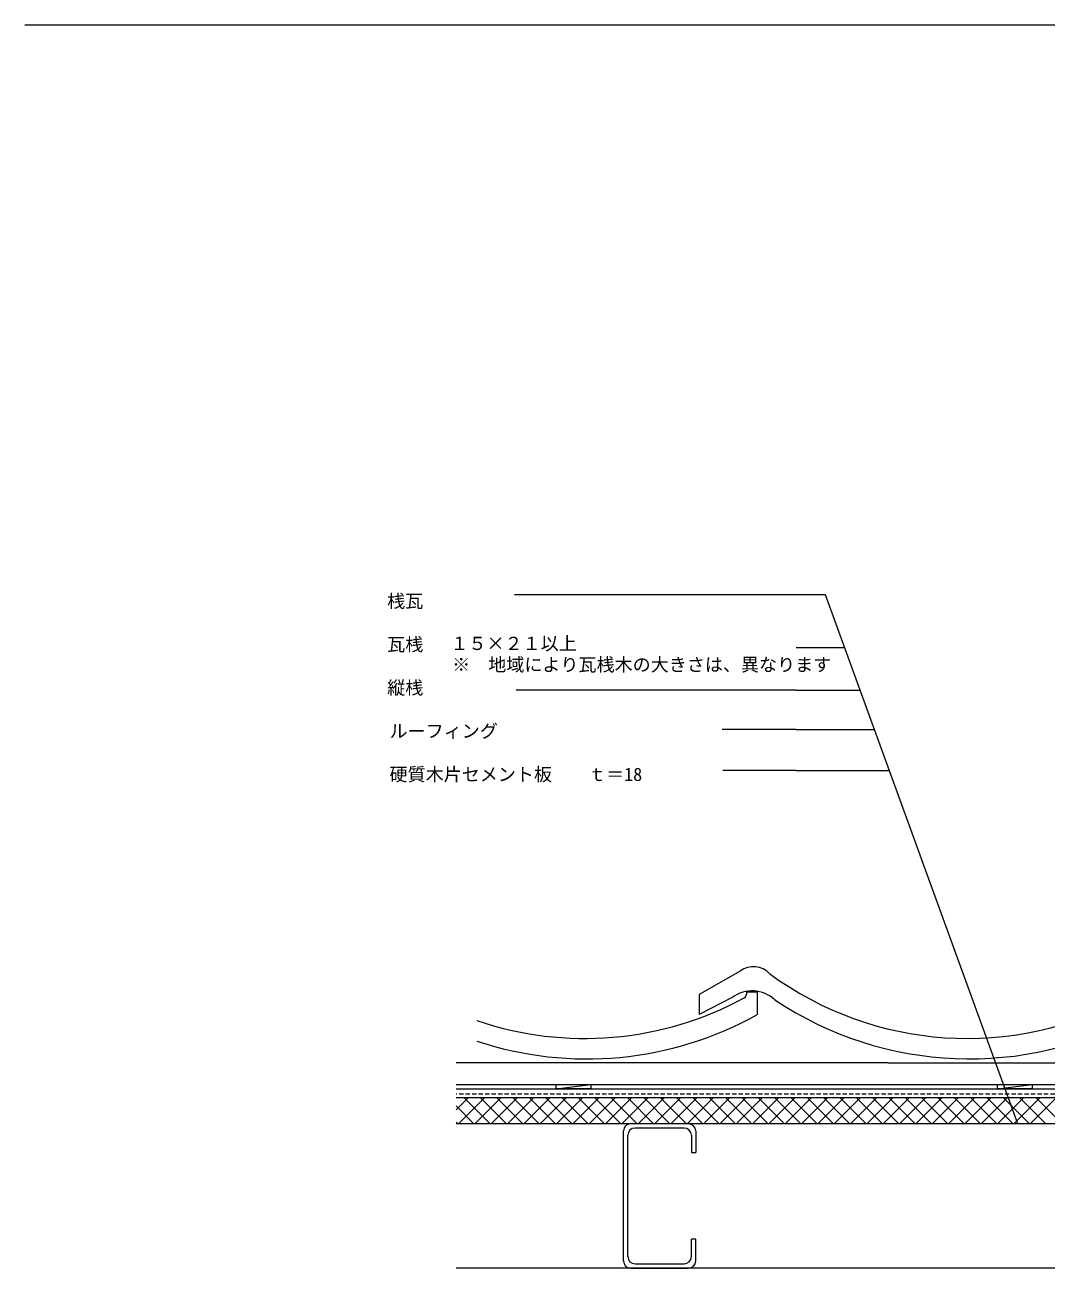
# Model space of a CAD drawing. Units: millimetres, scale not verified. Extents: x -203 to 197, y -138 to 132.
# Drawn here: x -203.2 to -61.8, y -40.6 to 131.6 of the extents above; entities that cross this region are included whole.
import ezdxf
from ezdxf.enums import TextEntityAlignment as Align

# ---------------------------------------------------------------- set-up
doc = ezdxf.new("R2010")
doc.units = ezdxf.units.MM
doc.header["$LTSCALE"] = 0.5
doc.linetypes.add('DASHED1', pattern=[1.8, 1.2, -0.6])
for name, color, linetype, lineweight in [('0-0', 5, 'Continuous', 18), ('1-0', 3, 'Continuous', 18), ('1-1', 4, 'Continuous', 18), ('1-3', 7, 'Continuous', 18)]:
    doc.layers.add(name, color=color, linetype=linetype, lineweight=lineweight)
doc.styles.add('ＭＳ ゴシック', font='')
doc.styles.get('ＭＳ ゴシック').set_extended_font_data('MS Gothic')

msp = doc.modelspace()

# ---------------------------------------------------------------- linework, layer by layer
at = {"layer": '0-0'}
msp.add_line((-203.2432, 131.6351), (196.7568, 131.6351), dxfattribs=at)
at = {"layer": '1-0'}
for p, q in [((-104.1657, 0.552), (-109.8374, -2.6729)), ((-109.8374, -2.6729), (-109.8374, -5.4729)), ((-105.2649, -3.1042), (-109.8374, -5.4729)), ((-101.8373, -2.3301), (-101.8373, -5.5114))]:
    msp.add_line(p, q, dxfattribs=at)
msp.add_lwpolyline([(-103.2268, -2.3301), (-101.8373, -2.3301), (-101.8373, -5.5114)], dxfattribs=at)
for centre, radius, start, end in [((-102.3259, -1.8964), 3.0627, 42.69055, 126.92075), ((-72.7046, 37.492), 46.2741, 233.73811, 298.51938), ((-125.7047, 37.492), 46.2741, 251.19485, 298.51938), ((-102.5126, -6.8228), 4.6263, 47.12305, 126.50717), ((-104.2667, -2.3595), 1.0402, 309.08185, 1.61447), ((-72.3977, 36.9313), 48.5435, 236.25316, 299.03502), ((-125.3977, 36.9313), 48.5435, 251.72351, 299.03502)]:
    msp.add_arc(centre, radius, start, end, dxfattribs=at)
at = {"layer": '1-1', "color": 7}
for p, q in [((-83.6866, -12.1735), (-143.5135, -12.1735)), ((-83.6866, -12.1735), (32.8331, -12.1735)), ((-143.5135, -15.1735), (32.8331, -15.1735)), ((-129.6581, -15.7736), (-124.8581, -15.1736)), ((-68.5449, -15.7736), (-63.745, -15.1736)), ((-143.5135, -15.7736), (30.2762, -15.7736)), ((62.2703, -17.0007), (-143.5135, -17.0007)), ((62.2703, -20.6007), (-143.5135, -20.6007)), ((63.6703, -40.6007), (-143.5135, -40.6007))]:
    msp.add_line(p, q, dxfattribs=at)
at = {"layer": '1-1', "color": 3, "linetype": 'DASHED1'}
msp.add_line((61.8058, -16.5014), (-143.5135, -16.5014), dxfattribs=at)
at = {"layer": '1-1'}
for p, q in [((-143.5135, -18.6568), (-141.8575, -17.0007)), ((-143.1947, -20.6007), (-139.5947, -17.0007)), ((-142.3781, -17.0007), (-138.7781, -20.6007)), ((-140.932, -20.6007), (-137.332, -17.0007)), ((-140.1153, -17.0007), (-136.5153, -20.6007)), ((-138.6693, -20.6007), (-135.0693, -17.0007)), ((-137.8526, -17.0007), (-134.2526, -20.6007)), ((-136.4065, -20.6007), (-132.8065, -17.0007)), ((-135.5898, -17.0007), (-131.9898, -20.6007)), ((-134.1438, -20.6007), (-130.5438, -17.0007)), ((-133.3271, -17.0007), (-129.7271, -20.6007)), ((-131.8811, -20.6007), (-128.2811, -17.0007)), ((-131.0644, -17.0007), (-127.4644, -20.6007)), ((-129.6183, -20.6007), (-126.0183, -17.0007)), ((-128.8016, -17.0007), (-125.2016, -20.6007)), ((-127.3556, -20.6007), (-123.7556, -17.0007)), ((-126.5389, -17.0007), (-122.9389, -20.6007)), ((-125.0928, -20.6007), (-121.4928, -17.0007)), ((-124.2762, -17.0007), (-120.6762, -20.6007)), ((-122.8301, -20.6007), (-119.2301, -17.0007)), ((-122.0134, -17.0007), (-118.4134, -20.6007)), ((-120.5674, -20.6007), (-116.9674, -17.0007)), ((-119.7507, -17.0007), (-116.1507, -20.6007)), ((-118.3046, -20.6007), (-114.7046, -17.0007)), ((-117.488, -17.0007), (-113.888, -20.6007)), ((-116.0419, -20.6007), (-112.4419, -17.0007)), ((-115.2252, -17.0007), (-111.6252, -20.6007)), ((-113.7791, -20.6007), (-110.1791, -17.0007)), ((-112.9625, -17.0007), (-109.3625, -20.6007)), ((-111.5164, -20.6007), (-107.9164, -17.0007)), ((-110.6998, -17.0007), (-107.0998, -20.6007)), ((-109.2537, -20.6007), (-105.6536, -17.0007)), ((-108.437, -17.0007), (-104.837, -20.6007)), ((-106.9909, -20.6007), (-103.3909, -17.0007)), ((-106.1743, -17.0007), (-102.5743, -20.6007)), ((-104.7282, -20.6007), (-101.1282, -17.0007)), ((-103.9116, -17.0007), (-100.3116, -20.6007)), ((-102.4654, -20.6007), (-98.8654, -17.0007)), ((-101.6488, -17.0007), (-98.0488, -20.6007)), ((-100.2027, -20.6007), (-96.6027, -17.0007)), ((-99.3861, -17.0007), (-95.7861, -20.6007)), ((-97.9399, -20.6007), (-94.3399, -17.0007)), ((-97.1233, -17.0007), (-93.5233, -20.6007)), ((-95.6772, -20.6007), (-92.0772, -17.0007)), ((-94.8606, -17.0007), (-91.2606, -20.6007)), ((-93.4145, -20.6007), (-89.8145, -17.0007)), ((-92.5979, -17.0007), (-88.9979, -20.6007)), ((-91.1517, -20.6007), (-87.5517, -17.0007)), ((-90.3351, -17.0007), (-86.7351, -20.6007)), ((-88.889, -20.6007), (-85.289, -17.0007)), ((-88.0724, -17.0007), (-84.4724, -20.6007)), ((-86.6262, -20.6007), (-83.0262, -17.0007)), ((-85.8097, -17.0007), (-82.2097, -20.6007)), ((-84.3635, -20.6007), (-80.7635, -17.0007)), ((-83.5469, -17.0007), (-79.9469, -20.6007)), ((-82.1008, -20.6007), (-78.5008, -17.0007)), ((-81.2842, -17.0007), (-77.6842, -20.6007)), ((-79.838, -20.6007), (-76.238, -17.0007)), ((-79.0215, -17.0007), (-75.4215, -20.6007)), ((-77.5753, -20.6007), (-73.9753, -17.0007)), ((-76.7587, -17.0007), (-73.1587, -20.6007)), ((-75.3125, -20.6007), (-71.7125, -17.0007)), ((-74.496, -17.0007), (-70.896, -20.6007)), ((-73.0498, -20.6007), (-69.4498, -17.0007)), ((-72.2333, -17.0007), (-68.6333, -20.6007)), ((-70.787, -20.6007), (-67.1871, -17.0007)), ((-69.9706, -17.0007), (-66.3705, -20.6007)), ((-68.5243, -20.6007), (-64.9243, -17.0007)), ((-67.7078, -17.0007), (-64.1078, -20.6007)), ((-66.2616, -20.6007), (-62.6615, -17.0007)), ((-65.4451, -17.0007), (-61.8451, -20.6007)), ((-63.9988, -20.6007), (-60.3988, -17.0007)), ((-63.1823, -17.0007), (-59.5823, -20.6007)), ((-143.5135, -18.128), (-141.0408, -20.6007)), ((-143.5135, -20.3907), (-143.3035, -20.6007))]:
    msp.add_line(p, q, dxfattribs=at)
at = {"layer": '1-1', "color": 3}
for p, q in [((-111.3297, -20.6007), (-119.3297, -20.6007)), ((-120.3297, -39.6007), (-120.3297, -21.6007)), ((-119.7297, -39.0007), (-119.7297, -22.2007)), ((-111.9297, -21.2007), (-118.7297, -21.2007)), ((-110.9297, -22.2007), (-110.9297, -24.6007)), ((-110.3297, -21.6007), (-110.3297, -24.6007)), ((-110.9297, -24.6007), (-110.3297, -24.6007)), ((-110.3297, -36.6007), (-110.9297, -36.6007)), ((-110.9297, -39.0007), (-110.9297, -36.6007)), ((-110.3297, -39.6007), (-110.3297, -36.6007)), ((-119.3297, -40.6007), (-111.3297, -40.6007)), ((-118.7297, -40.0007), (-111.9297, -40.0007))]:
    msp.add_line(p, q, dxfattribs=at)
at = {"layer": '1-1', "color": 7}
for points in [[(-129.6581, -15.7736), (-129.6581, -15.1736), (-124.8581, -15.1736), (-124.8581, -15.7736)], [(-68.5449, -15.7736), (-68.5449, -15.1736), (-63.745, -15.1736), (-63.745, -15.7736)]]:
    msp.add_lwpolyline(points, close=True, dxfattribs=at)
at = {"layer": '1-1', "color": 3}
for centre, start, end in [((-119.3297, -21.6007), 90, 180), ((-111.3297, -21.6007), 0, 90), ((-118.7297, -22.2007), 90, 180), ((-111.9297, -22.2007), 0, 90), ((-119.3297, -39.6007), 180, 270), ((-118.7297, -39.0007), 180, 270), ((-111.9297, -39.0007), 270, 0), ((-111.3297, -39.6007), 270, 0)]:
    msp.add_arc(centre, 1, start, end, dxfattribs=at)
at = {"layer": '1-3'}
for p, q in [((-96.3926, 52.6731), (-135.4304, 52.6731)), ((-92.3598, 52.6731), (-96.3926, 52.6731)), ((-65.6904, -20.6007), (-92.3598, 52.6731)), ((-96.3926, 45.3918), (-89.7097, 45.3918)), ((-96.3926, 39.4563), (-135.2159, 39.4563)), ((-96.3926, 39.4563), (-87.5493, 39.4563)), ((-96.3926, 34.0154), (-106.6828, 34.0154)), ((-96.3926, 34.0154), (-85.569, 34.0154)), ((-96.3926, 28.3272), (-106.5756, 28.3272)), ((-96.3926, 28.3272), (-83.4987, 28.3272))]:
    msp.add_line(p, q, dxfattribs=at)

# ---------------------------------------------------------------- texts
at = {"layer": '1-1', "color": 7, "style": 'ＭＳ ゴシック'}
for s, p in [('１５×２１以上', (-144.2946, 44.4785)), ('ルーフィング', (-152.7346, 32.3381)), ('硬質木片セメント板\u3000\u3000ｔ＝18', (-152.7346, 26.3381))]:
    msp.add_text(s, height=1.833, dxfattribs=at).set_placement(p, align=Align.BOTTOM_LEFT)
at = {"layer": '1-3', "style": 'ＭＳ ゴシック'}
for s, p in [('桟瓦', (-153.0586, 50.338)), ('瓦桟', (-153.0586, 44.338)), ('※\u3000地域により瓦桟木の大きさは、異なります', (-144.061, 41.5403)), ('縦桟', (-153.0586, 38.338))]:
    msp.add_text(s, height=1.833, dxfattribs=at).set_placement(p, align=Align.BOTTOM_LEFT)

doc.saveas('drawing.dxf')
